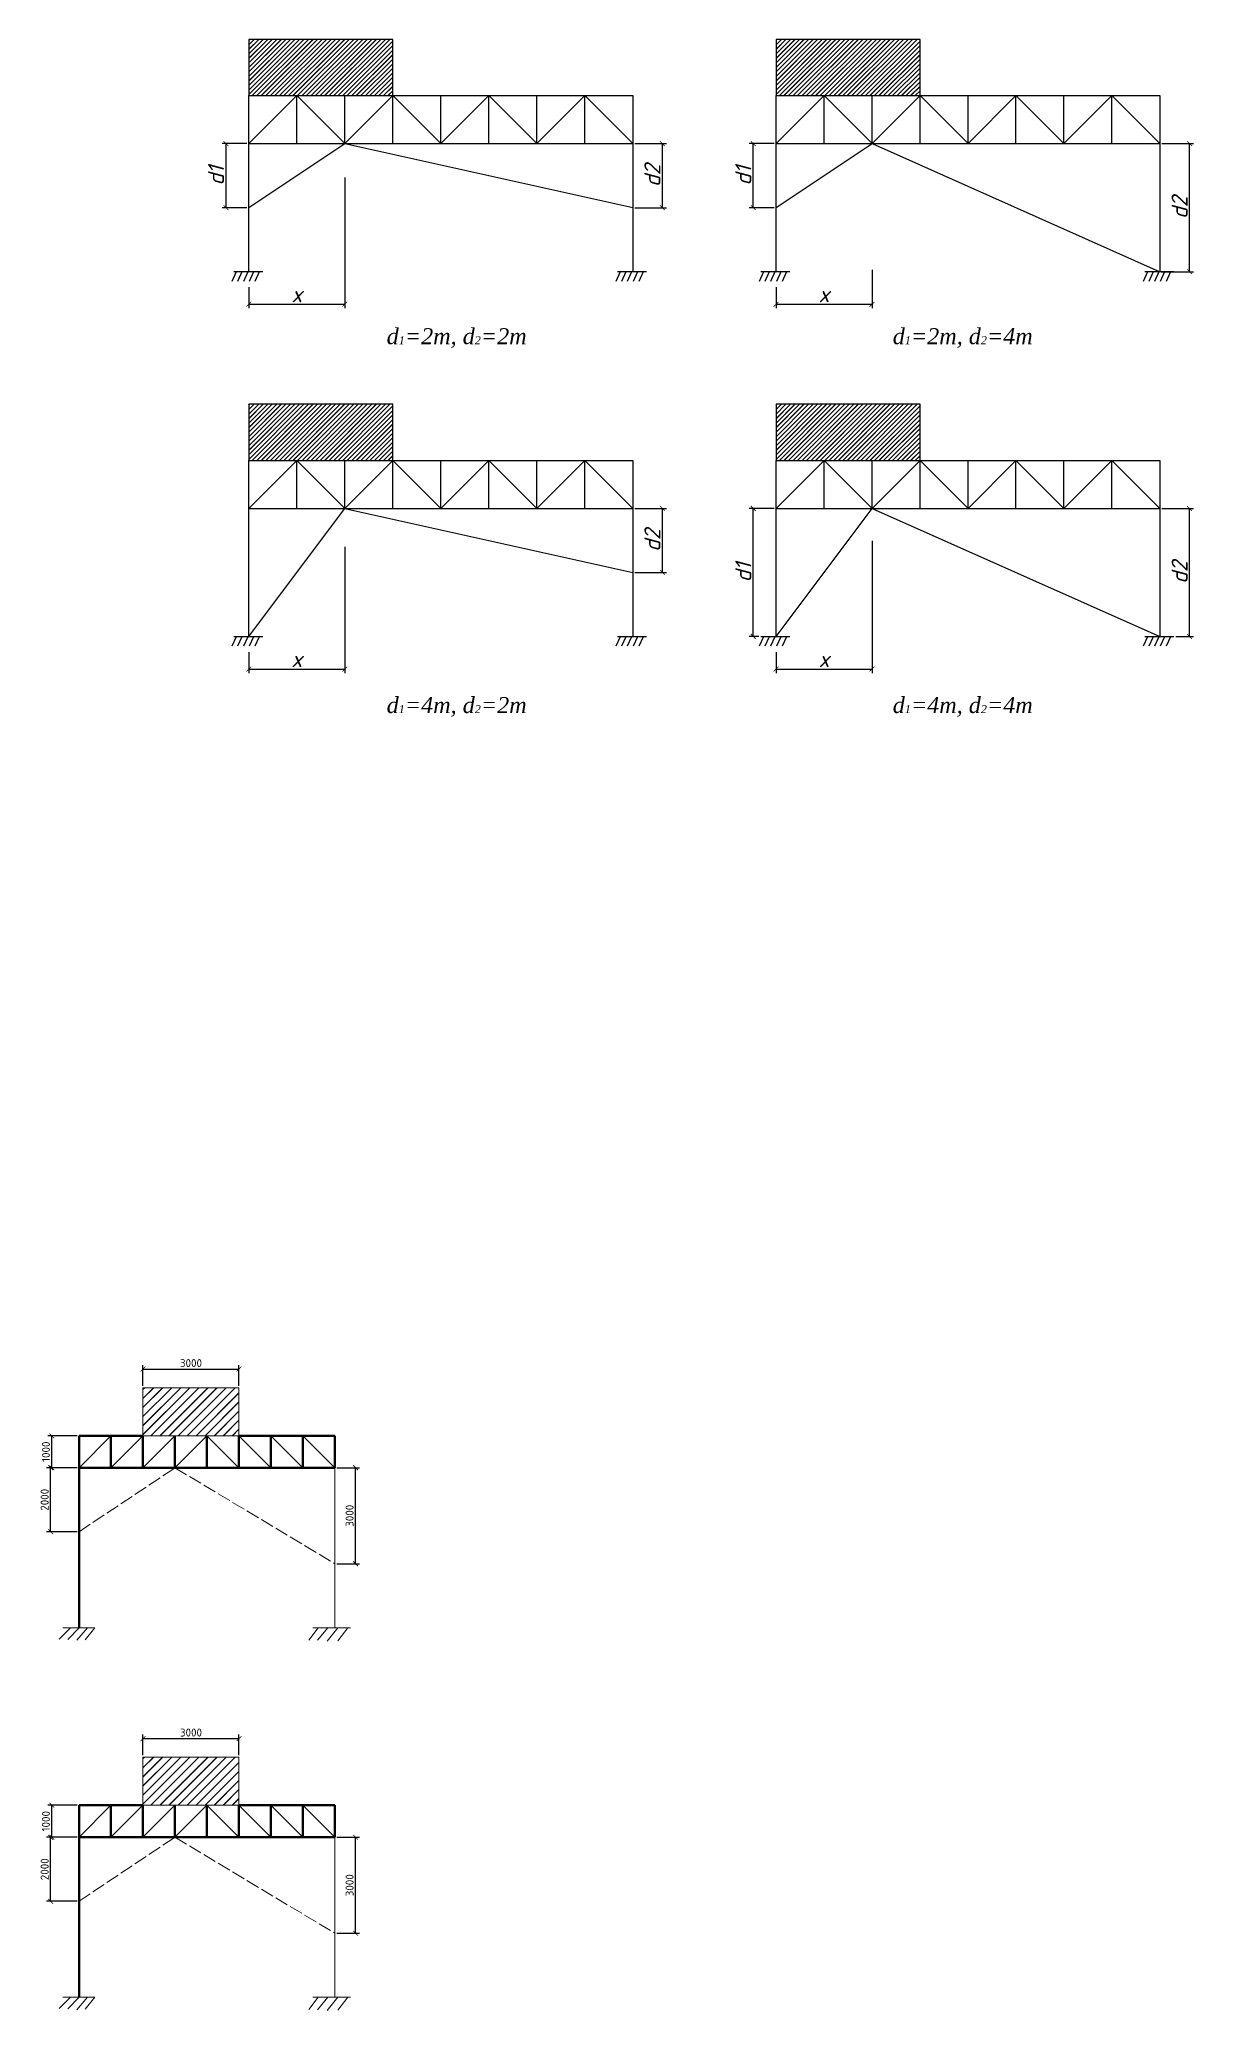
# Model space of a CAD drawing. Header units: millimetres. Extents: x 0 to 4970, y -594 to 1412.
# Drawn here: x 2682 to 3043, y 796 to 1412 of the extents above; entities that cross this region are included whole.
import ezdxf

# ---------------------------------------------------------------- set-up
doc = ezdxf.new("R2010")
doc.units = ezdxf.units.MM
doc.header["$LTSCALE"] = 0.35
doc.header["$PDMODE"] = 3
doc.linetypes.add('ACAD_ISO02W100', pattern=[15, 12, -3])
doc.layers.get('0').update_dxf_attribs({"lineweight": 50})
doc.layers.add('0.35', color=7, linetype='Continuous', lineweight=35)
doc.layers.add('Kich Thuoc', color=1, linetype='Continuous', lineweight=20)
doc.styles.get("Standard").update_dxf_attribs({"font": 'isocpeur.ttf'})
doc.styles.add('vNTNS', font='times.ttf')
doc.dimstyles.new('Dim100', dxfattribs={"dimtxt": 2.5, "dimasz": 1.5, "dimexe": 1.25, "dimexo": 0.625, "dimtad": 1, "dimlfac": 100, "dimtxsty": 'Standard', "dimblk": 'ARCHTICK', "dimcen": 2.5, "dimadec": 0, "dimazin": 0, "dimtfac": 1, "dimtmove": 0, "dimatfit": 3, "dimfxl": 1, "dimarcsym": 0})

# ---------------------------------------------------------------- blocks, each defined once
blk = doc.blocks.new('_ArchTick')
at = {"color": 0, "linetype": 'ByBlock', "const_width": 0.15}
blk.add_lwpolyline([(-0.5, -0.5), (0.5, 0.5)], dxfattribs=at)
blk = doc.blocks.new('*D2498')
at = {"layer": 'Defpoints', "color": 0}
for p in [(2740.83, 1379.41), (2747.95, 1379.41), (2747.95, 1359.41)]:
    blk.add_point(p, dxfattribs=at)
at = {"layer": 'Kich Thuoc', "color": 0, "lineweight": -2}
for p, q in [((2747.32, 1379.41), (2739.58, 1379.41)), ((2740.83, 1359.41), (2740.83, 1379.41)), ((2747.32, 1359.41), (2739.58, 1359.41))]:
    blk.add_line(p, q, dxfattribs=at)
at = {"layer": 'Kich Thuoc', "color": 0, "lineweight": -2, "xscale": 1.5, "yscale": 1.5, "zscale": 1.5}
for p, rotation in [((2740.83, 1379.41), 90), ((2740.83, 1359.41), 270)]:
    blk.add_blockref('_ArchTick', p, dxfattribs=dict(at, rotation=rotation))
at = {"layer": 'Kich Thuoc', "color": 0, "insert": (2737.71, 1369.41), "char_height": 2.5, "attachment_point": 5, "rotation": 90}
blk.add_mtext('{\\fISOCPEUR|b0|i1|c0|p34;\\H2x;d1}', dxfattribs=at)
blk = doc.blocks.new('*D2499')
at = {"layer": 'Defpoints', "color": 0}
for p in [(2777.95, 1369.48), (2747.95, 1335.17), (2777.95, 1329.23)]:
    blk.add_point(p, dxfattribs=at)
at = {"layer": 'Kich Thuoc', "color": 0, "lineweight": -2}
for p, q in [((2777.95, 1368.86), (2777.95, 1327.98)), ((2747.95, 1334.55), (2747.95, 1327.98)), ((2747.95, 1329.23), (2777.95, 1329.23))]:
    blk.add_line(p, q, dxfattribs=at)
at = {"layer": 'Kich Thuoc', "color": 0, "lineweight": -2, "xscale": 1.5, "yscale": 1.5, "zscale": 1.5, "rotation": 180}
blk.add_blockref('_ArchTick', (2747.95, 1329.23), dxfattribs=at)
at = {"layer": 'Kich Thuoc', "color": 0, "lineweight": -2, "xscale": 1.5, "yscale": 1.5, "zscale": 1.5}
blk.add_blockref('_ArchTick', (2777.95, 1329.23), dxfattribs=at)
at = {"layer": 'Kich Thuoc', "color": 0, "insert": (2762.95, 1332.36), "char_height": 2.5, "attachment_point": 5}
blk.add_mtext('{\\fISOCPEUR|b0|i1|c0|p34;\\H2x;x}', dxfattribs=at)
blk = doc.blocks.new('*D2500')
at = {"layer": 'Defpoints', "color": 0}
for p in [(2867.95, 1379.41), (2877.21, 1379.41), (2867.95, 1359.41)]:
    blk.add_point(p, dxfattribs=at)
at = {"layer": 'Kich Thuoc', "color": 0, "lineweight": -2}
for p, q in [((2868.57, 1379.41), (2878.46, 1379.41)), ((2877.21, 1359.41), (2877.21, 1379.41)), ((2868.57, 1359.41), (2878.46, 1359.41))]:
    blk.add_line(p, q, dxfattribs=at)
at = {"layer": 'Kich Thuoc', "color": 0, "lineweight": -2, "xscale": 1.5, "yscale": 1.5, "zscale": 1.5}
for p, rotation in [((2877.21, 1379.41), 90), ((2877.21, 1359.41), 270)]:
    blk.add_blockref('_ArchTick', p, dxfattribs=dict(at, rotation=rotation))
at = {"layer": 'Kich Thuoc', "color": 0, "insert": (2874.08, 1369.41), "char_height": 2.5, "attachment_point": 5, "rotation": 90}
blk.add_mtext('{\\fISOCPEUR|b0|i1|c0|p34;\\H2x;d2}', dxfattribs=at)
blk = doc.blocks.new('*D2501')
at = {"layer": 'Defpoints', "color": 0}
for p in [(2905.63, 1379.41), (2912.74, 1379.41), (2912.74, 1359.41)]:
    blk.add_point(p, dxfattribs=at)
at = {"layer": 'Kich Thuoc', "color": 0, "lineweight": -2}
for p, q in [((2912.12, 1379.41), (2904.38, 1379.41)), ((2905.63, 1359.41), (2905.63, 1379.41)), ((2912.12, 1359.41), (2904.38, 1359.41))]:
    blk.add_line(p, q, dxfattribs=at)
at = {"layer": 'Kich Thuoc', "color": 0, "lineweight": -2, "xscale": 1.5, "yscale": 1.5, "zscale": 1.5}
for p, rotation in [((2905.63, 1379.41), 90), ((2905.63, 1359.41), 270)]:
    blk.add_blockref('_ArchTick', p, dxfattribs=dict(at, rotation=rotation))
at = {"layer": 'Kich Thuoc', "color": 0, "insert": (2902.5, 1369.41), "char_height": 2.5, "attachment_point": 5, "rotation": 90}
blk.add_mtext('{\\fISOCPEUR|b0|i1|c0|p34;\\H2x;d1}', dxfattribs=at)
blk = doc.blocks.new('*D2502')
at = {"layer": 'Defpoints', "color": 0}
for p in [(2942.74, 1340.59), (2912.74, 1335.17), (2942.74, 1329.23)]:
    blk.add_point(p, dxfattribs=at)
at = {"layer": 'Kich Thuoc', "color": 0, "lineweight": -2}
for p, q in [((2942.74, 1339.97), (2942.74, 1327.98)), ((2912.74, 1334.55), (2912.74, 1327.98)), ((2912.74, 1329.23), (2942.74, 1329.23))]:
    blk.add_line(p, q, dxfattribs=at)
at = {"layer": 'Kich Thuoc', "color": 0, "lineweight": -2, "xscale": 1.5, "yscale": 1.5, "zscale": 1.5, "rotation": 180}
blk.add_blockref('_ArchTick', (2912.74, 1329.23), dxfattribs=at)
at = {"layer": 'Kich Thuoc', "color": 0, "lineweight": -2, "xscale": 1.5, "yscale": 1.5, "zscale": 1.5}
blk.add_blockref('_ArchTick', (2942.74, 1329.23), dxfattribs=at)
at = {"layer": 'Kich Thuoc', "color": 0, "insert": (2927.74, 1332.36), "char_height": 2.5, "attachment_point": 5}
blk.add_mtext('{\\fISOCPEUR|b0|i1|c0|p34;\\H2x;x}', dxfattribs=at)
blk = doc.blocks.new('*D2503')
at = {"layer": 'Defpoints', "color": 0}
for p in [(3032.74, 1379.41), (3042, 1379.41), (3032.51, 1339.41)]:
    blk.add_point(p, dxfattribs=at)
at = {"layer": 'Kich Thuoc', "color": 0, "lineweight": -2}
for p, q in [((3033.37, 1379.41), (3043.25, 1379.41)), ((3042, 1339.41), (3042, 1379.41)), ((3033.13, 1339.41), (3043.25, 1339.41))]:
    blk.add_line(p, q, dxfattribs=at)
at = {"layer": 'Kich Thuoc', "color": 0, "lineweight": -2, "xscale": 1.5, "yscale": 1.5, "zscale": 1.5}
for p, rotation in [((3042, 1379.41), 90), ((3042, 1339.41), 270)]:
    blk.add_blockref('_ArchTick', p, dxfattribs=dict(at, rotation=rotation))
at = {"layer": 'Kich Thuoc', "color": 0, "insert": (3038.88, 1359.41), "char_height": 2.5, "attachment_point": 5, "rotation": 90}
blk.add_mtext('{\\fISOCPEUR|b0|i1|c0|p34;\\H2x;d2}', dxfattribs=at)
blk = doc.blocks.new('*D2505')
at = {"layer": 'Defpoints', "color": 0}
for p in [(2777.95, 1254), (2747.95, 1221.18), (2777.95, 1215.24)]:
    blk.add_point(p, dxfattribs=at)
at = {"layer": 'Kich Thuoc', "color": 0, "lineweight": -2}
for p, q in [((2777.95, 1253.38), (2777.95, 1213.99)), ((2747.95, 1220.55), (2747.95, 1213.99)), ((2747.95, 1215.24), (2777.95, 1215.24))]:
    blk.add_line(p, q, dxfattribs=at)
at = {"layer": 'Kich Thuoc', "color": 0, "lineweight": -2, "xscale": 1.5, "yscale": 1.5, "zscale": 1.5, "rotation": 180}
blk.add_blockref('_ArchTick', (2747.95, 1215.24), dxfattribs=at)
at = {"layer": 'Kich Thuoc', "color": 0, "lineweight": -2, "xscale": 1.5, "yscale": 1.5, "zscale": 1.5}
blk.add_blockref('_ArchTick', (2777.95, 1215.24), dxfattribs=at)
at = {"layer": 'Kich Thuoc', "color": 0, "insert": (2762.95, 1218.36), "char_height": 2.5, "attachment_point": 5}
blk.add_mtext('{\\fISOCPEUR|b0|i1|c0|p34;\\H2x;x}', dxfattribs=at)
blk = doc.blocks.new('*D2506')
at = {"layer": 'Defpoints', "color": 0}
for p in [(2867.95, 1265.42), (2877.21, 1265.42), (2867.95, 1245.42)]:
    blk.add_point(p, dxfattribs=at)
at = {"layer": 'Kich Thuoc', "color": 0, "lineweight": -2}
for p, q in [((2868.57, 1265.42), (2878.46, 1265.42)), ((2877.21, 1245.42), (2877.21, 1265.42)), ((2868.57, 1245.42), (2878.46, 1245.42))]:
    blk.add_line(p, q, dxfattribs=at)
at = {"layer": 'Kich Thuoc', "color": 0, "lineweight": -2, "xscale": 1.5, "yscale": 1.5, "zscale": 1.5}
for p, rotation in [((2877.21, 1265.42), 90), ((2877.21, 1245.42), 270)]:
    blk.add_blockref('_ArchTick', p, dxfattribs=dict(at, rotation=rotation))
at = {"layer": 'Kich Thuoc', "color": 0, "insert": (2874.08, 1255.42), "char_height": 2.5, "attachment_point": 5, "rotation": 90}
blk.add_mtext('{\\fISOCPEUR|b0|i1|c0|p34;\\H2x;d2}', dxfattribs=at)
blk = doc.blocks.new('*D2507')
at = {"layer": 'Defpoints', "color": 0}
for p in [(2905.63, 1265.42), (2912.74, 1265.42), (2908.02, 1225.42)]:
    blk.add_point(p, dxfattribs=at)
at = {"layer": 'Kich Thuoc', "color": 0, "lineweight": -2}
for p, q in [((2912.12, 1265.42), (2904.38, 1265.42)), ((2905.63, 1225.42), (2905.63, 1265.42)), ((2907.39, 1225.42), (2904.38, 1225.42))]:
    blk.add_line(p, q, dxfattribs=at)
at = {"layer": 'Kich Thuoc', "color": 0, "lineweight": -2, "xscale": 1.5, "yscale": 1.5, "zscale": 1.5}
for p, rotation in [((2905.63, 1265.42), 90), ((2905.63, 1225.42), 270)]:
    blk.add_blockref('_ArchTick', p, dxfattribs=dict(at, rotation=rotation))
at = {"layer": 'Kich Thuoc', "color": 0, "insert": (2902.5, 1245.42), "char_height": 2.5, "attachment_point": 5, "rotation": 90}
blk.add_mtext('{\\fISOCPEUR|b0|i1|c0|p34;\\H2x;d1}', dxfattribs=at)
blk = doc.blocks.new('*D2508')
at = {"layer": 'Defpoints', "color": 0}
for p in [(2942.74, 1255.89), (2912.74, 1221.18), (2942.74, 1215.24)]:
    blk.add_point(p, dxfattribs=at)
at = {"layer": 'Kich Thuoc', "color": 0, "lineweight": -2}
for p, q in [((2942.74, 1255.26), (2942.74, 1213.99)), ((2912.74, 1220.55), (2912.74, 1213.99)), ((2912.74, 1215.24), (2942.74, 1215.24))]:
    blk.add_line(p, q, dxfattribs=at)
at = {"layer": 'Kich Thuoc', "color": 0, "lineweight": -2, "xscale": 1.5, "yscale": 1.5, "zscale": 1.5, "rotation": 180}
blk.add_blockref('_ArchTick', (2912.74, 1215.24), dxfattribs=at)
at = {"layer": 'Kich Thuoc', "color": 0, "lineweight": -2, "xscale": 1.5, "yscale": 1.5, "zscale": 1.5}
blk.add_blockref('_ArchTick', (2942.74, 1215.24), dxfattribs=at)
at = {"layer": 'Kich Thuoc', "color": 0, "insert": (2927.74, 1218.36), "char_height": 2.5, "attachment_point": 5}
blk.add_mtext('{\\fISOCPEUR|b0|i1|c0|p34;\\H2x;x}', dxfattribs=at)
blk = doc.blocks.new('*D2509')
at = {"layer": 'Defpoints', "color": 0}
for p in [(3032.74, 1265.42), (3042, 1265.42), (3037.08, 1225.42)]:
    blk.add_point(p, dxfattribs=at)
at = {"layer": 'Kich Thuoc', "color": 0, "lineweight": -2}
for p, q in [((3033.37, 1265.42), (3043.25, 1265.42)), ((3042, 1225.42), (3042, 1265.42)), ((3037.71, 1225.42), (3043.25, 1225.42))]:
    blk.add_line(p, q, dxfattribs=at)
at = {"layer": 'Kich Thuoc', "color": 0, "lineweight": -2, "xscale": 1.5, "yscale": 1.5, "zscale": 1.5}
for p, rotation in [((3042, 1265.42), 90), ((3042, 1225.42), 270)]:
    blk.add_blockref('_ArchTick', p, dxfattribs=dict(at, rotation=rotation))
at = {"layer": 'Kich Thuoc', "color": 0, "insert": (3038.88, 1245.42), "char_height": 2.5, "attachment_point": 5, "rotation": 90}
blk.add_mtext('{\\fISOCPEUR|b0|i1|c0|p34;\\H2x;d2}', dxfattribs=at)
blk = doc.blocks.new('*D2525')
at = {"layer": 'Defpoints', "color": 0}
for p in [(2744.86, 996.5), (2714.86, 990.66), (2744.86, 990.66)]:
    blk.add_point(p, dxfattribs=at)
at = {"layer": 'Kich Thuoc', "color": 0, "lineweight": -2}
for p, q in [((2714.86, 991.28), (2714.86, 997.75)), ((2714.86, 996.5), (2744.86, 996.5)), ((2744.86, 991.28), (2744.86, 997.75))]:
    blk.add_line(p, q, dxfattribs=at)
at = {"layer": 'Kich Thuoc', "color": 0, "lineweight": -2, "xscale": 1.5, "yscale": 1.5, "zscale": 1.5, "rotation": 180}
blk.add_blockref('_ArchTick', (2714.86, 996.5), dxfattribs=at)
at = {"layer": 'Kich Thuoc', "color": 0, "lineweight": -2, "xscale": 1.5, "yscale": 1.5, "zscale": 1.5}
blk.add_blockref('_ArchTick', (2744.86, 996.5), dxfattribs=at)
at = {"layer": 'Kich Thuoc', "color": 0, "insert": (2729.86, 998.37), "char_height": 2.5, "attachment_point": 5}
blk.add_mtext('3000', dxfattribs=at)
blk = doc.blocks.new('*D2526')
at = {"layer": 'Defpoints', "color": 0}
for p in [(2686.38, 975.66), (2694.86, 975.66), (2694.86, 965.66)]:
    blk.add_point(p, dxfattribs=at)
at = {"layer": 'Kich Thuoc', "color": 0, "lineweight": -2}
for p, q in [((2694.24, 975.66), (2685.13, 975.66)), ((2686.38, 965.66), (2686.38, 975.66)), ((2694.24, 965.66), (2685.13, 965.66))]:
    blk.add_line(p, q, dxfattribs=at)
at = {"layer": 'Kich Thuoc', "color": 0, "lineweight": -2, "xscale": 1.5, "yscale": 1.5, "zscale": 1.5}
for p, rotation in [((2686.38, 975.66), 90), ((2686.38, 965.66), 270)]:
    blk.add_blockref('_ArchTick', p, dxfattribs=dict(at, rotation=rotation))
at = {"layer": 'Kich Thuoc', "color": 0, "insert": (2684.51, 970.66), "char_height": 2.5, "attachment_point": 5, "rotation": 90}
blk.add_mtext('1000', dxfattribs=at)
blk = doc.blocks.new('*D2527')
at = {"layer": 'Defpoints', "color": 0}
for p in [(2774.86, 965.66), (2781.32, 965.66), (2774.86, 935.66)]:
    blk.add_point(p, dxfattribs=at)
at = {"layer": 'Kich Thuoc', "color": 0, "lineweight": -2}
for p, q in [((2775.49, 965.66), (2782.57, 965.66)), ((2781.32, 935.66), (2781.32, 965.66)), ((2775.49, 935.66), (2782.57, 935.66))]:
    blk.add_line(p, q, dxfattribs=at)
at = {"layer": 'Kich Thuoc', "color": 0, "lineweight": -2, "xscale": 1.5, "yscale": 1.5, "zscale": 1.5}
for p, rotation in [((2781.32, 965.66), 90), ((2781.32, 935.66), 270)]:
    blk.add_blockref('_ArchTick', p, dxfattribs=dict(at, rotation=rotation))
at = {"layer": 'Kich Thuoc', "color": 0, "insert": (2779.44, 950.66), "char_height": 2.5, "attachment_point": 5, "rotation": 90}
blk.add_mtext('3000', dxfattribs=at)
blk = doc.blocks.new('*D2528')
at = {"layer": 'Defpoints', "color": 0}
for p in [(2686, 965.66), (2694.86, 965.66), (2694.86, 945.66)]:
    blk.add_point(p, dxfattribs=at)
at = {"layer": 'Kich Thuoc', "color": 0, "lineweight": -2}
for p, q in [((2694.24, 965.66), (2684.75, 965.66)), ((2686, 945.66), (2686, 965.66)), ((2694.24, 945.66), (2684.75, 945.66))]:
    blk.add_line(p, q, dxfattribs=at)
at = {"layer": 'Kich Thuoc', "color": 0, "lineweight": -2, "xscale": 1.5, "yscale": 1.5, "zscale": 1.5}
for p, rotation in [((2686, 965.66), 90), ((2686, 945.66), 270)]:
    blk.add_blockref('_ArchTick', p, dxfattribs=dict(at, rotation=rotation))
at = {"layer": 'Kich Thuoc', "color": 0, "insert": (2684.13, 955.66), "char_height": 2.5, "attachment_point": 5, "rotation": 90}
blk.add_mtext('2000', dxfattribs=at)
blk = doc.blocks.new('*D2543')
at = {"layer": 'Defpoints', "color": 0}
for p in [(2744.86, 881.04), (2714.86, 875.21), (2744.86, 875.21)]:
    blk.add_point(p, dxfattribs=at)
at = {"layer": 'Kich Thuoc', "color": 0, "lineweight": -2}
for p, q in [((2714.86, 875.83), (2714.86, 882.29)), ((2714.86, 881.04), (2744.86, 881.04)), ((2744.86, 875.83), (2744.86, 882.29))]:
    blk.add_line(p, q, dxfattribs=at)
at = {"layer": 'Kich Thuoc', "color": 0, "lineweight": -2, "xscale": 1.5, "yscale": 1.5, "zscale": 1.5, "rotation": 180}
blk.add_blockref('_ArchTick', (2714.86, 881.04), dxfattribs=at)
at = {"layer": 'Kich Thuoc', "color": 0, "lineweight": -2, "xscale": 1.5, "yscale": 1.5, "zscale": 1.5}
blk.add_blockref('_ArchTick', (2744.86, 881.04), dxfattribs=at)
at = {"layer": 'Kich Thuoc', "color": 0, "insert": (2729.86, 882.92), "char_height": 2.5, "attachment_point": 5}
blk.add_mtext('3000', dxfattribs=at)
blk = doc.blocks.new('*D2544')
at = {"layer": 'Defpoints', "color": 0}
for p in [(2686.38, 860.21), (2694.86, 860.21), (2694.86, 850.21)]:
    blk.add_point(p, dxfattribs=at)
at = {"layer": 'Kich Thuoc', "color": 0, "lineweight": -2}
for p, q in [((2694.24, 860.21), (2685.13, 860.21)), ((2686.38, 850.21), (2686.38, 860.21)), ((2694.24, 850.21), (2685.13, 850.21))]:
    blk.add_line(p, q, dxfattribs=at)
at = {"layer": 'Kich Thuoc', "color": 0, "lineweight": -2, "xscale": 1.5, "yscale": 1.5, "zscale": 1.5}
for p, rotation in [((2686.38, 860.21), 90), ((2686.38, 850.21), 270)]:
    blk.add_blockref('_ArchTick', p, dxfattribs=dict(at, rotation=rotation))
at = {"layer": 'Kich Thuoc', "color": 0, "insert": (2684.51, 855.21), "char_height": 2.5, "attachment_point": 5, "rotation": 90}
blk.add_mtext('1000', dxfattribs=at)
blk = doc.blocks.new('*D2545')
at = {"layer": 'Defpoints', "color": 0}
for p in [(2774.86, 850.21), (2781.32, 850.21), (2774.86, 820.21)]:
    blk.add_point(p, dxfattribs=at)
at = {"layer": 'Kich Thuoc', "color": 0, "lineweight": -2}
for p, q in [((2775.49, 850.21), (2782.57, 850.21)), ((2781.32, 820.21), (2781.32, 850.21)), ((2775.49, 820.21), (2782.57, 820.21))]:
    blk.add_line(p, q, dxfattribs=at)
at = {"layer": 'Kich Thuoc', "color": 0, "lineweight": -2, "xscale": 1.5, "yscale": 1.5, "zscale": 1.5}
for p, rotation in [((2781.32, 850.21), 90), ((2781.32, 820.21), 270)]:
    blk.add_blockref('_ArchTick', p, dxfattribs=dict(at, rotation=rotation))
at = {"layer": 'Kich Thuoc', "color": 0, "insert": (2779.44, 835.21), "char_height": 2.5, "attachment_point": 5, "rotation": 90}
blk.add_mtext('3000', dxfattribs=at)
blk = doc.blocks.new('*D2546')
at = {"layer": 'Defpoints', "color": 0}
for p in [(2686, 850.21), (2694.86, 850.21), (2694.86, 830.21)]:
    blk.add_point(p, dxfattribs=at)
at = {"layer": 'Kich Thuoc', "color": 0, "lineweight": -2}
for p, q in [((2694.24, 850.21), (2684.75, 850.21)), ((2686, 830.21), (2686, 850.21)), ((2694.24, 830.21), (2684.75, 830.21))]:
    blk.add_line(p, q, dxfattribs=at)
at = {"layer": 'Kich Thuoc', "color": 0, "lineweight": -2, "xscale": 1.5, "yscale": 1.5, "zscale": 1.5}
for p, rotation in [((2686, 850.21), 90), ((2686, 830.21), 270)]:
    blk.add_blockref('_ArchTick', p, dxfattribs=dict(at, rotation=rotation))
at = {"layer": 'Kich Thuoc', "color": 0, "insert": (2684.13, 840.21), "char_height": 2.5, "attachment_point": 5, "rotation": 90}
blk.add_mtext('2000', dxfattribs=at)

msp = doc.modelspace()

# ---------------------------------------------------------------- hatches: boundary and pattern name
at = {"layer": 'Kich Thuoc', "lineweight": 25}
h = msp.add_hatch(dxfattribs=at)
h.set_pattern_fill('JIS_LC_20', color=0, scale=0.05, style=0)
h.set_pattern_definition([(45, (1325.4468, 627.0446), (-0.7071068, 0.7071068), []), (45, (1325.4668, 627.0446), (-0.7071068, 0.7071068), [])])
h.paths.add_polyline_path([(2792.945775, 1411.983171), (2747.945775, 1411.983171), (2747.945775, 1394.413501), (2792.945775, 1394.413501)])
h = msp.add_hatch(dxfattribs=at)
h.set_pattern_fill('JIS_LC_20', color=0, scale=0.05, style=0)
h.set_pattern_definition([(45, (1490.242, 627.0446), (-0.7071068, 0.7071068), []), (45, (1490.262, 627.0446), (-0.7071068, 0.7071068), [])])
h.paths.add_polyline_path([(2957.741042, 1411.983171), (2912.741042, 1411.983171), (2912.741042, 1394.413501), (2957.741042, 1394.413501)])
h = msp.add_hatch(dxfattribs=at)
h.set_pattern_fill('JIS_LC_20', color=0, scale=0.05, style=0)
h.set_pattern_definition([(45, (1325.4468, 513.0503), (-0.7071068, 0.7071068), []), (45, (1325.4668, 513.0503), (-0.7071068, 0.7071068), [])])
h.paths.add_polyline_path([(2792.945775, 1297.988839), (2747.945775, 1297.988839), (2747.945775, 1280.419168), (2792.945775, 1280.419168)])
h = msp.add_hatch(dxfattribs=at)
h.set_pattern_fill('JIS_LC_20', color=0, scale=0.05, style=0)
h.set_pattern_definition([(45, (1490.242, 513.0503), (-0.7071068, 0.7071068), []), (45, (1490.262, 513.0503), (-0.7071068, 0.7071068), [])])
h.paths.add_polyline_path([(2957.741042, 1297.988839), (2912.741042, 1297.988839), (2912.741042, 1280.419168), (2957.741042, 1280.419168)])
at = {"layer": 'Kich Thuoc'}
h = msp.add_hatch(dxfattribs=at)
h.set_pattern_fill('JIS_LC_20', color=0, scale=0.1, style=0)
h.set_pattern_definition([(45, (187.5612, -1.299), (-1.4142136, 1.4142136), []), (45, (187.6012, -1.299), (-1.4142136, 1.4142136), [])])
h.paths.add_polyline_path([(2714.86286, 975.65926), (2714.86286, 990.65926), (2744.86286, 990.65926), (2744.86286, 975.65926)])
h = msp.add_hatch(dxfattribs=at)
h.set_pattern_fill('JIS_LC_20', color=0, scale=0.1, style=0)
h.set_pattern_definition([(45, (187.5612, -116.7529), (-1.4142136, 1.4142136), []), (45, (187.6012, -116.7529), (-1.4142136, 1.4142136), [])])
h.paths.add_polyline_path([(2714.86286, 860.205367), (2714.86286, 875.205367), (2744.86286, 875.205367), (2744.86286, 860.205367)])

# ---------------------------------------------------------------- linework, layer by layer
at = {"layer": '0.35', "color": 0, "lineweight": 25}
for p, q in [((2747.945775, 1379.413501), (2747.945775, 1394.413501)), ((2747.945775, 1394.413501), (2867.945775, 1394.413501)), ((2747.945775, 1379.413501), (2762.945775, 1394.413501)), ((2762.945775, 1379.413501), (2762.945775, 1394.413501)), ((2762.945775, 1394.413501), (2777.945775, 1379.413501)), ((2777.945775, 1379.413501), (2777.945775, 1394.413501)), ((2777.945775, 1379.413501), (2792.945775, 1394.413501)), ((2792.945775, 1379.413501), (2792.945775, 1394.413501)), ((2792.945775, 1394.413501), (2807.945775, 1379.413501)), ((2807.945775, 1379.413501), (2807.945775, 1394.413501)), ((2807.945775, 1379.413501), (2822.945775, 1394.413501)), ((2822.945775, 1379.413501), (2822.945775, 1394.413501)), ((2822.945775, 1394.413501), (2837.945775, 1379.413501)), ((2837.945775, 1379.413501), (2837.945775, 1394.413501)), ((2837.945775, 1379.413501), (2852.945775, 1394.413501)), ((2852.945775, 1379.413501), (2852.945775, 1394.413501)), ((2852.945775, 1394.413501), (2867.945775, 1379.413501)), ((2867.945775, 1394.413501), (2867.945775, 1339.413501)), ((2912.741042, 1379.413501), (2912.741042, 1394.413501)), ((2912.741042, 1394.413501), (3032.741042, 1394.413501)), ((2912.741042, 1379.413501), (2927.741042, 1394.413501)), ((2927.741042, 1379.413501), (2927.741042, 1394.413501)), ((2927.741042, 1394.413501), (2942.741042, 1379.413501)), ((2942.741042, 1379.413501), (2942.741042, 1394.413501)), ((2942.741042, 1379.413501), (2957.741042, 1394.413501)), ((2957.741042, 1379.413501), (2957.741042, 1394.413501)), ((2957.741042, 1394.413501), (2972.741042, 1379.413501)), ((2972.741042, 1379.413501), (2972.741042, 1394.413501)), ((2972.741042, 1379.413501), (2987.741042, 1394.413501)), ((2987.741042, 1379.413501), (2987.741042, 1394.413501)), ((2987.741042, 1394.413501), (3002.741042, 1379.413501)), ((3002.741042, 1379.413501), (3002.741042, 1394.413501)), ((3002.741042, 1379.413501), (3017.741042, 1394.413501)), ((3017.741042, 1379.413501), (3017.741042, 1394.413501)), ((3017.741042, 1394.413501), (3032.741042, 1379.413501)), ((3032.741042, 1394.413501), (3032.741042, 1339.413501)), ((2747.945775, 1339.413501), (2747.945775, 1379.413501)), ((2747.945775, 1379.413501), (2867.945775, 1379.413501)), ((2912.741042, 1339.413501), (2912.741042, 1379.413501)), ((2912.741042, 1379.413501), (3032.741042, 1379.413501)), ((2742.749794, 1336.451903), (2744.111708, 1339.413501)), ((2743.221408, 1339.413501), (2752.288292, 1339.413501)), ((2744.549794, 1336.451903), (2745.911708, 1339.413501)), ((2746.349794, 1336.451903), (2747.711708, 1339.413501)), ((2748.149794, 1336.451903), (2749.511708, 1339.413501)), ((2749.949794, 1336.451903), (2751.311708, 1339.413501)), ((2862.749794, 1336.451903), (2864.111708, 1339.413501)), ((2863.221408, 1339.413501), (2872.288292, 1339.413501)), ((2864.549794, 1336.451903), (2865.911708, 1339.413501)), ((2866.349794, 1336.451903), (2867.711708, 1339.413501)), ((2868.149794, 1336.451903), (2869.511708, 1339.413501)), ((2869.949794, 1336.451903), (2871.311708, 1339.413501)), ((2907.545061, 1336.451903), (2908.906975, 1339.413501)), ((2908.016675, 1339.413501), (2917.083559, 1339.413501)), ((2909.345061, 1336.451903), (2910.706975, 1339.413501)), ((2911.145061, 1336.451903), (2912.506975, 1339.413501)), ((2912.945061, 1336.451903), (2914.306975, 1339.413501)), ((2914.745061, 1336.451903), (2916.106975, 1339.413501)), ((3027.545061, 1336.451903), (3028.906975, 1339.413501)), ((3028.016675, 1339.413501), (3037.083559, 1339.413501)), ((3029.345061, 1336.451903), (3030.706975, 1339.413501)), ((3031.145061, 1336.451903), (3032.506975, 1339.413501)), ((3032.945061, 1336.451903), (3034.306975, 1339.413501)), ((3034.745061, 1336.451903), (3036.106975, 1339.413501)), ((2747.945775, 1265.419168), (2747.945775, 1280.419168)), ((2747.945775, 1280.419168), (2867.945775, 1280.419168)), ((2747.945775, 1265.419168), (2762.945775, 1280.419168)), ((2762.945775, 1265.419168), (2762.945775, 1280.419168)), ((2762.945775, 1280.419168), (2777.945775, 1265.419168)), ((2777.945775, 1265.419168), (2777.945775, 1280.419168)), ((2777.945775, 1265.419168), (2792.945775, 1280.419168)), ((2792.945775, 1265.419168), (2792.945775, 1280.419168)), ((2792.945775, 1280.419168), (2807.945775, 1265.419168)), ((2807.945775, 1265.419168), (2807.945775, 1280.419168)), ((2807.945775, 1265.419168), (2822.945775, 1280.419168)), ((2822.945775, 1265.419168), (2822.945775, 1280.419168)), ((2822.945775, 1280.419168), (2837.945775, 1265.419168)), ((2837.945775, 1265.419168), (2837.945775, 1280.419168)), ((2837.945775, 1265.419168), (2852.945775, 1280.419168)), ((2852.945775, 1265.419168), (2852.945775, 1280.419168)), ((2852.945775, 1280.419168), (2867.945775, 1265.419168)), ((2867.945775, 1280.419168), (2867.945775, 1225.419168)), ((2912.741042, 1265.419168), (2912.741042, 1280.419168)), ((2912.741042, 1280.419168), (3032.741042, 1280.419168)), ((2912.741042, 1265.419168), (2927.741042, 1280.419168)), ((2927.741042, 1265.419168), (2927.741042, 1280.419168)), ((2927.741042, 1280.419168), (2942.741042, 1265.419168)), ((2942.741042, 1265.419168), (2942.741042, 1280.419168)), ((2942.741042, 1265.419168), (2957.741042, 1280.419168)), ((2957.741042, 1265.419168), (2957.741042, 1280.419168)), ((2957.741042, 1280.419168), (2972.741042, 1265.419168)), ((2972.741042, 1265.419168), (2972.741042, 1280.419168)), ((2972.741042, 1265.419168), (2987.741042, 1280.419168)), ((2987.741042, 1265.419168), (2987.741042, 1280.419168)), ((2987.741042, 1280.419168), (3002.741042, 1265.419168)), ((3002.741042, 1265.419168), (3002.741042, 1280.419168)), ((3002.741042, 1265.419168), (3017.741042, 1280.419168)), ((3017.741042, 1265.419168), (3017.741042, 1280.419168)), ((3017.741042, 1280.419168), (3032.741042, 1265.419168)), ((3032.741042, 1280.419168), (3032.741042, 1225.419168)), ((2747.945775, 1225.419168), (2747.945775, 1265.419168)), ((2747.945775, 1265.419168), (2867.945775, 1265.419168)), ((2912.741042, 1225.419168), (2912.741042, 1265.419168)), ((2912.741042, 1265.419168), (3032.741042, 1265.419168)), ((2742.749794, 1222.457571), (2744.111708, 1225.419168)), ((2743.221408, 1225.419168), (2752.288292, 1225.419168)), ((2744.549794, 1222.457571), (2745.911708, 1225.419168)), ((2746.349794, 1222.457571), (2747.711708, 1225.419168)), ((2748.149794, 1222.457571), (2749.511708, 1225.419168)), ((2749.949794, 1222.457571), (2751.311708, 1225.419168)), ((2862.749794, 1222.457571), (2864.111708, 1225.419168)), ((2863.221408, 1225.419168), (2872.288292, 1225.419168)), ((2864.549794, 1222.457571), (2865.911708, 1225.419168)), ((2866.349794, 1222.457571), (2867.711708, 1225.419168)), ((2868.149794, 1222.457571), (2869.511708, 1225.419168)), ((2869.949794, 1222.457571), (2871.311708, 1225.419168)), ((2907.545061, 1222.457571), (2908.906975, 1225.419168)), ((2908.016675, 1225.419168), (2917.083559, 1225.419168)), ((2909.345061, 1222.457571), (2910.706975, 1225.419168)), ((2911.145061, 1222.457571), (2912.506975, 1225.419168)), ((2912.945061, 1222.457571), (2914.306975, 1225.419168)), ((2914.745061, 1222.457571), (2916.106975, 1225.419168)), ((3027.545061, 1222.457571), (3028.906975, 1225.419168)), ((3028.016675, 1225.419168), (3037.083559, 1225.419168)), ((3029.345061, 1222.457571), (3030.706975, 1225.419168)), ((3031.145061, 1222.457571), (3032.506975, 1225.419168)), ((3032.945061, 1222.457571), (3034.306975, 1225.419168)), ((3034.745061, 1222.457571), (3036.106975, 1225.419168))]:
    msp.add_line(p, q, dxfattribs=at)
at = {"layer": 'Kich Thuoc', "color": 0, "lineweight": 25}
for p, q in [((2792.945775, 1411.983171), (2747.945775, 1411.983171)), ((2747.945775, 1411.983171), (2747.945775, 1394.413501)), ((2792.945775, 1394.413501), (2792.945775, 1411.983171)), ((2957.741042, 1411.983171), (2912.741042, 1411.983171)), ((2912.741042, 1411.983171), (2912.741042, 1394.413501)), ((2957.741042, 1394.413501), (2957.741042, 1411.983171)), ((2762.945775, 1394.413501), (2807.945775, 1394.413501)), ((2762.945775, 1394.413501), (2807.945775, 1394.413501)), ((2927.741042, 1394.413501), (2972.741042, 1394.413501)), ((2927.741042, 1394.413501), (2972.741042, 1394.413501)), ((2747.945775, 1359.413501), (2777.945775, 1379.413501)), ((2777.945775, 1379.413501), (2867.945775, 1359.413501)), ((2912.741042, 1359.413501), (2942.741042, 1379.413501)), ((2942.741042, 1379.413501), (3032.506975, 1339.413501)), ((2792.945775, 1297.988839), (2747.945775, 1297.988839)), ((2747.945775, 1297.988839), (2747.945775, 1280.419168)), ((2792.945775, 1280.419168), (2792.945775, 1297.988839)), ((2957.741042, 1297.988839), (2912.741042, 1297.988839)), ((2912.741042, 1297.988839), (2912.741042, 1280.419168)), ((2957.741042, 1280.419168), (2957.741042, 1297.988839)), ((2762.945775, 1280.419168), (2807.945775, 1280.419168)), ((2762.945775, 1280.419168), (2807.945775, 1280.419168)), ((2927.741042, 1280.419168), (2972.741042, 1280.419168)), ((2927.741042, 1280.419168), (2972.741042, 1280.419168)), ((2747.945775, 1225.419168), (2777.945775, 1265.419168)), ((2777.945775, 1265.419168), (2867.945775, 1245.419168)), ((2912.741042, 1225.419168), (2942.741042, 1265.419168)), ((2942.741042, 1265.419168), (3032.741042, 1225.419168))]:
    msp.add_line(p, q, dxfattribs=at)
at = {"layer": 'Kich Thuoc', "color": 0}
for p, q in [((2714.86286, 975.65926), (2714.86286, 990.65926)), ((2714.86286, 990.65926), (2744.86286, 990.65926)), ((2744.86286, 990.65926), (2744.86286, 975.65926)), ((2694.86286, 965.65926), (2704.86286, 975.65926)), ((2704.86286, 965.65926), (2714.86286, 975.65926)), ((2714.86286, 975.65926), (2744.86286, 975.65926)), ((2714.86286, 965.65926), (2724.86286, 975.65926)), ((2724.86286, 965.65926), (2734.86286, 975.65926)), ((2744.86286, 965.65926), (2734.86286, 975.65926)), ((2754.86286, 965.65926), (2744.86286, 975.65926)), ((2764.86286, 965.65926), (2754.86286, 975.65926)), ((2774.86286, 965.65926), (2764.86286, 975.65926)), ((2694.86286, 965.65926), (2694.86286, 945.65926)), ((2774.86286, 965.65926), (2774.86286, 935.65926)), ((2774.86286, 915.670316), (2774.86286, 935.670316)), ((2688.69469, 912.101795), (2692.177306, 915.65926)), ((2689.82478, 915.65926), (2699.82478, 915.65926)), ((2694.86286, 915.65926), (2691.416049, 912.037176)), ((2694.167381, 911.770261), (2697.567083, 915.65926)), ((2696.737883, 911.936028), (2699.82478, 915.65926)), ((2766.683841, 911.825935), (2769.6426, 915.6822)), ((2767.916357, 915.68613), (2779.719056, 915.65926)), ((2769.395367, 911.743805), (2772.59988, 915.65926)), ((2772.435547, 911.497405), (2775.804406, 915.65926)), ((2775.804406, 911.579536), (2778.844598, 915.65926)), ((2714.86286, 860.205367), (2714.86286, 875.205367)), ((2714.86286, 875.205367), (2744.86286, 875.205367)), ((2744.86286, 875.205367), (2744.86286, 860.205367)), ((2694.86286, 850.205367), (2704.86286, 860.205367)), ((2704.86286, 850.205367), (2714.86286, 860.205367)), ((2714.86286, 860.205367), (2744.86286, 860.205367)), ((2714.86286, 850.205367), (2724.86286, 860.205367)), ((2724.86286, 850.205367), (2734.86286, 860.205367)), ((2744.86286, 850.205367), (2734.86286, 860.205367)), ((2754.86286, 850.205367), (2744.86286, 860.205367)), ((2764.86286, 850.205367), (2754.86286, 860.205367)), ((2774.86286, 850.205367), (2764.86286, 860.205367)), ((2694.86286, 850.205367), (2694.86286, 830.205367)), ((2774.86286, 850.205367), (2774.86286, 820.205367)), ((2774.86286, 800.216422), (2774.86286, 820.216422)), ((2688.69469, 796.647901), (2692.177306, 800.205367)), ((2689.82478, 800.205367), (2699.82478, 800.205367)), ((2694.86286, 800.205367), (2691.416049, 796.583283)), ((2694.167381, 796.316368), (2697.567083, 800.205367)), ((2696.737883, 796.482135), (2699.82478, 800.205367)), ((2766.683841, 796.372042), (2769.6426, 800.228306)), ((2767.916357, 800.232236), (2779.719056, 800.205367)), ((2769.395367, 796.289911), (2772.59988, 800.205367)), ((2772.435547, 796.043512), (2775.804406, 800.205367)), ((2775.804406, 796.125642), (2778.844598, 800.205367))]:
    msp.add_line(p, q, dxfattribs=at)
at = {"layer": 'Kich Thuoc', "color": 0, "lineweight": 70}
for p, q in [((2694.86286, 965.65926), (2694.86286, 975.65926)), ((2694.86286, 975.65926), (2714.86286, 975.65926)), ((2704.86286, 975.65926), (2704.86286, 965.65926)), ((2714.86286, 965.65926), (2714.86286, 975.65926)), ((2724.86286, 975.65926), (2724.86286, 965.65926)), ((2734.86286, 965.65926), (2734.86286, 975.65926)), ((2744.86286, 975.65926), (2774.86286, 975.65926)), ((2744.86286, 975.65926), (2744.86286, 965.65926)), ((2754.86286, 965.65926), (2754.86286, 975.65926)), ((2764.86286, 975.65926), (2764.86286, 965.65926)), ((2774.86286, 975.65926), (2774.86286, 965.65926)), ((2774.86286, 965.65926), (2774.86286, 975.65926)), ((2694.86286, 915.65926), (2694.86286, 965.65926)), ((2694.86286, 965.65926), (2774.86286, 965.65926)), ((2774.86286, 915.670316), (2774.86286, 915.65926)), ((2694.86286, 850.205367), (2694.86286, 860.205367)), ((2694.86286, 860.205367), (2714.86286, 860.205367)), ((2704.86286, 860.205367), (2704.86286, 850.205367)), ((2714.86286, 850.205367), (2714.86286, 860.205367)), ((2724.86286, 860.205367), (2724.86286, 850.205367)), ((2734.86286, 850.205367), (2734.86286, 860.205367)), ((2744.86286, 860.205367), (2774.86286, 860.205367)), ((2744.86286, 860.205367), (2744.86286, 850.205367)), ((2754.86286, 850.205367), (2754.86286, 860.205367)), ((2764.86286, 860.205367), (2764.86286, 850.205367)), ((2774.86286, 860.205367), (2774.86286, 850.205367)), ((2774.86286, 850.205367), (2774.86286, 860.205367)), ((2694.86286, 800.205367), (2694.86286, 850.205367)), ((2694.86286, 850.205367), (2774.86286, 850.205367)), ((2774.86286, 800.216422), (2774.86286, 800.205367))]:
    msp.add_line(p, q, dxfattribs=at)
at = {"layer": 'Kich Thuoc', "color": 0, "linetype": 'ACAD_ISO02W100'}
for p, q in [((2694.86286, 945.65926), (2724.86286, 965.65926)), ((2724.86286, 965.65926), (2774.86286, 935.65926)), ((2694.86286, 830.205367), (2724.86286, 850.205367)), ((2724.86286, 850.205367), (2774.86286, 820.205367))]:
    msp.add_line(p, q, dxfattribs=at)

# ---------------------------------------------------------------- texts
at = {"layer": 'Kich Thuoc', "color": 0, "lineweight": 25, "char_height": 5, "width": 61.7765346, "attachment_point": 1, "style": 'vNTNS'}
for s, insert in [('{\\fTimes New Roman|b0|i1|c0|p18;d\\H0.5x;1\\H2x;=2m, d\\H0.5x;2\\H2x;=2m}', (2791.03094, 1321.739347)), ('{\\fTimes New Roman|b0|i1|c0|p18;d\\H0.5x;1\\H2x;=2m, d\\H0.5x;2\\H2x;=4m}', (2949.214154, 1321.739347)), ('{\\fTimes New Roman|b0|i1|c0|p18;d\\H0.5x;1\\H2x;=4m, d\\H0.5x;2\\H2x;=2m}', (2791.03094, 1206.471022)), ('{\\fTimes New Roman|b0|i1|c0|p18;d\\H0.5x;1\\H2x;=4m, d\\H0.5x;2\\H2x;=4m}', (2949.214154, 1206.471022))]:
    msp.add_mtext(s, dxfattribs=dict(at, insert=insert))

# ---------------------------------------------------------------- dimensions: what is measured, and where the dimension line sits
at = {"layer": 'Kich Thuoc', "color": 0}
for base, p1, p2, text, picture, middle in [((2740.832378, 1379.413501), (2747.945775, 1359.413501), (2747.945775, 1379.413501), '{\\fISOCPEUR|b0|i1|c0|p34;\\H2x;d1}', '*D2498', (2737.707378, 1369.413501)), ((2877.208537, 1379.413501), (2867.945775, 1359.413501), (2867.945775, 1379.413501), '{\\fISOCPEUR|b0|i1|c0|p34;\\H2x;d2}', '*D2500', (2874.083537, 1369.413501)), ((2905.627645, 1379.413501), (2912.741042, 1359.413501), (2912.741042, 1379.413501), '{\\fISOCPEUR|b0|i1|c0|p34;\\H2x;d1}', '*D2501', (2902.502645, 1369.413501)), ((3042.003804, 1379.413501), (3032.506975, 1339.413501), (3032.741042, 1379.413501), '{\\fISOCPEUR|b0|i1|c0|p34;\\H2x;d2}', '*D2503', (3038.878804, 1359.413501)), ((2877.208537, 1265.419168), (2867.945775, 1245.419168), (2867.945775, 1265.419168), '{\\fISOCPEUR|b0|i1|c0|p34;\\H2x;d2}', '*D2506', (2874.083537, 1255.419168)), ((2905.627645, 1265.419168), (2908.016675, 1225.419168), (2912.741042, 1265.419168), '{\\fISOCPEUR|b0|i1|c0|p34;\\H2x;d1}', '*D2507', (2902.502645, 1245.419168)), ((3042.003804, 1265.419168), (3037.083559, 1225.419168), (3032.741042, 1265.419168), '{\\fISOCPEUR|b0|i1|c0|p34;\\H2x;d2}', '*D2509', (3038.878804, 1245.419168))]:
    dim = msp.add_linear_dim(base=base, p1=p1, p2=p2, angle=90, text=text, dimstyle='Dim100', dxfattribs=at)
    dim.commit()
    dim.dimension.update_dxf_attribs({"geometry": picture, "text_midpoint": middle})
for base, p1, p2, picture, middle in [((2777.945775, 1329.231472), (2747.945775, 1335.170969), (2777.945775, 1369.483017), '*D2499', (2762.945775, 1332.356472)), ((2942.741042, 1329.231472), (2912.741042, 1335.170969), (2942.741042, 1340.592951), '*D2502', (2927.741042, 1332.356472)), ((2777.945775, 1215.237139), (2747.945775, 1221.176636), (2777.945775, 1254.004733), '*D2505', (2762.945775, 1218.362139)), ((2942.741042, 1215.237139), (2912.741042, 1221.176636), (2942.741042, 1255.889144), '*D2508', (2927.741042, 1218.362139))]:
    dim = msp.add_linear_dim(base=base, p1=p1, p2=p2, text='{\\fISOCPEUR|b0|i1|c0|p34;\\H2x;x}', dimstyle='Dim100', dxfattribs=at)
    dim.commit()
    dim.dimension.update_dxf_attribs({"geometry": picture, "text_midpoint": middle})
for base, p1, p2, picture, middle in [((2744.86286, 996.496513), (2714.86286, 990.65926), (2744.86286, 990.65926), '*D2525', (2729.86286, 998.371513)), ((2744.86286, 881.04262), (2714.86286, 875.205367), (2744.86286, 875.205367), '*D2543', (2729.86286, 882.91762))]:
    dim = msp.add_linear_dim(base=base, p1=p1, p2=p2, dimstyle='Dim100', dxfattribs=at)
    dim.commit()
    dim.dimension.update_dxf_attribs({"geometry": picture, "text_midpoint": middle})
for base, p1, p2, angle, picture, middle in [((2686.38236, 975.65926), (2694.86286, 965.65926), (2694.86286, 975.65926), 270, '*D2526', (2684.50736, 970.65926)), ((2686.001925, 965.65926), (2694.86286, 945.65926), (2694.86286, 965.65926), 90, '*D2528', (2684.126925, 955.65926)), ((2781.318622, 965.65926), (2774.86286, 935.65926), (2774.86286, 965.65926), 270, '*D2527', (2779.443622, 950.65926)), ((2686.38236, 860.205367), (2694.86286, 850.205367), (2694.86286, 860.205367), 270, '*D2544', (2684.50736, 855.205367)), ((2686.001925, 850.205367), (2694.86286, 830.205367), (2694.86286, 850.205367), 90, '*D2546', (2684.126925, 840.205367)), ((2781.318622, 850.205367), (2774.86286, 820.205367), (2774.86286, 850.205367), 270, '*D2545', (2779.443622, 835.205367))]:
    dim = msp.add_linear_dim(base=base, p1=p1, p2=p2, angle=angle, dimstyle='Dim100', dxfattribs=at)
    dim.commit()
    dim.dimension.update_dxf_attribs({"geometry": picture, "text_midpoint": middle})

doc.saveas('drawing.dxf')
